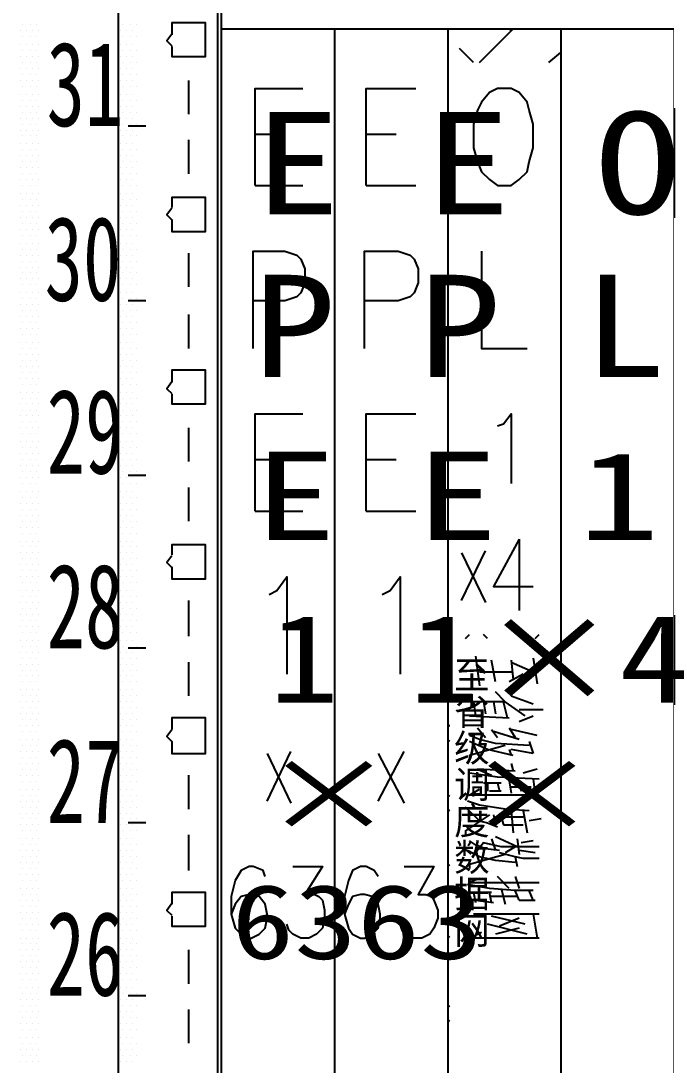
# Model space of a CAD drawing. Header units: metres. Extents: x 17 to 1264, y 17 to 859.
# Drawn here: x 324.4 to 371.2, y 455.2 to 530.9 of the extents above; entities that cross this region are included whole.
import ezdxf

# ---------------------------------------------------------------- set-up
doc = ezdxf.new("R2010")
doc.units = ezdxf.units.M
for name, color, linetype in [('LINES', 7, 'Continuous'), ('POLYLINES', 4, 'Continuous'), ('RECTS', 7, 'Continuous'), ('TEXTS', 3, 'Continuous')]:
    doc.layers.add(name, color=color, linetype=linetype)

msp = doc.modelspace()

# ---------------------------------------------------------------- linework, layer by layer
at = {"layer": 'LINES'}
for p, q in [((338.97, 144.86), (338.97, 740.16)), ((324.43, 530.21), (324.43, 530.21)), ((324.57, 530.64), (324.57, 530.64)), ((324.86, 530.21), (324.86, 530.21)), ((325.15, 530.64), (325.15, 530.64)), ((325.29, 530.21), (325.29, 530.21)), ((325.58, 530.64), (325.58, 530.64)), ((325.72, 530.21), (325.72, 530.21)), ((331.63, 530.21), (331.63, 530.21)), ((331.77, 530.64), (331.77, 530.64)), ((332.06, 530.21), (332.06, 530.21)), ((332.35, 530.64), (332.35, 530.64)), ((332.49, 530.21), (332.49, 530.21)), ((332.78, 530.64), (332.78, 530.64)), ((357.69, 527.9), (360.14, 530.35)), ((359.99, 530.21), (359.85, 530.35)), ((324.57, 529.78), (324.57, 529.78)), ((325.15, 529.78), (325.15, 529.78)), ((325.58, 529.78), (325.58, 529.78)), ((331.77, 529.78), (331.77, 529.78)), ((332.35, 529.78), (332.35, 529.78)), ((332.78, 529.78), (332.78, 529.78)), ((324.43, 529.2), (324.43, 529.2)), ((324.57, 528.77), (324.57, 528.77)), ((324.86, 529.2), (324.86, 529.2)), ((325.15, 528.77), (325.15, 528.77)), ((325.29, 529.2), (325.29, 529.2)), ((325.58, 528.77), (325.58, 528.77)), ((325.72, 529.2), (325.72, 529.2)), ((331.63, 529.2), (331.63, 529.2)), ((331.77, 528.77), (331.77, 528.77)), ((332.06, 529.2), (332.06, 529.2)), ((332.35, 528.77), (332.35, 528.77)), ((332.49, 529.2), (332.49, 529.2)), ((332.78, 528.77), (332.78, 528.77)), ((357.26, 527.9), (356.25, 528.91)), ((324.43, 528.34), (324.43, 528.34)), ((324.86, 528.34), (324.86, 528.34)), ((325.29, 528.34), (325.29, 528.34)), ((325.72, 528.34), (325.72, 528.34)), ((331.63, 528.34), (331.63, 528.34)), ((332.06, 528.34), (332.06, 528.34)), ((332.49, 528.34), (332.49, 528.34)), ((362.73, 527.9), (363.59, 528.62)), ((324.43, 527.47), (324.43, 527.47)), ((324.57, 527.9), (324.57, 527.9)), ((324.86, 527.47), (324.86, 527.47)), ((325.15, 527.9), (325.15, 527.9)), ((325.29, 527.47), (325.29, 527.47)), ((325.58, 527.9), (325.58, 527.9)), ((325.72, 527.47), (325.72, 527.47)), ((331.63, 527.47), (331.63, 527.47)), ((331.77, 527.9), (331.77, 527.9)), ((332.06, 527.47), (332.06, 527.47)), ((332.35, 527.9), (332.35, 527.9)), ((332.49, 527.47), (332.49, 527.47)), ((332.78, 527.9), (332.78, 527.9)), ((324.43, 526.61), (324.43, 526.61)), ((324.57, 527.04), (324.57, 527.04)), ((324.86, 526.61), (324.86, 526.61)), ((325.15, 527.04), (325.15, 527.04)), ((325.29, 526.61), (325.29, 526.61)), ((325.58, 527.04), (325.58, 527.04)), ((325.72, 526.61), (325.72, 526.61)), ((331.63, 526.61), (331.63, 526.61)), ((331.77, 527.04), (331.77, 527.04)), ((332.06, 526.61), (332.06, 526.61)), ((332.35, 527.04), (332.35, 527.04)), ((332.49, 526.61), (332.49, 526.61)), ((332.78, 527.04), (332.78, 527.04)), ((336.59, 526.61), (336.59, 524.16)), ((324.57, 526.18), (324.57, 526.18)), ((325.15, 526.18), (325.15, 526.18)), ((325.58, 526.18), (325.58, 526.18)), ((331.77, 526.18), (331.77, 526.18)), ((332.35, 526.18), (332.35, 526.18)), ((332.78, 526.18), (332.78, 526.18)), ((324.43, 525.6), (324.43, 525.6)), ((324.57, 525.17), (324.57, 525.17)), ((324.86, 525.6), (324.86, 525.6)), ((325.15, 525.17), (325.15, 525.17)), ((325.29, 525.6), (325.29, 525.6)), ((325.58, 525.17), (325.58, 525.17)), ((325.72, 525.6), (325.72, 525.6)), ((331.63, 525.6), (331.63, 525.6)), ((331.77, 525.17), (331.77, 525.17)), ((332.06, 525.6), (332.06, 525.6)), ((332.35, 525.17), (332.35, 525.17)), ((332.49, 525.6), (332.49, 525.6)), ((332.78, 525.17), (332.78, 525.17)), ((324.43, 524.74), (324.43, 524.74)), ((324.57, 524.3), (324.57, 524.3)), ((324.86, 524.74), (324.86, 524.74)), ((325.15, 524.3), (325.15, 524.3)), ((325.29, 524.74), (325.29, 524.74)), ((325.58, 524.3), (325.58, 524.3)), ((325.72, 524.74), (325.72, 524.74)), ((331.63, 524.74), (331.63, 524.74)), ((331.77, 524.3), (331.77, 524.3)), ((332.06, 524.74), (332.06, 524.74)), ((332.35, 524.3), (332.35, 524.3)), ((332.49, 524.74), (332.49, 524.74)), ((332.78, 524.3), (332.78, 524.3)), ((324.43, 523.87), (324.43, 523.87)), ((324.57, 523.44), (324.57, 523.44)), ((324.86, 523.87), (324.86, 523.87)), ((325.15, 523.44), (325.15, 523.44)), ((325.29, 523.87), (325.29, 523.87)), ((325.58, 523.44), (325.58, 523.44)), ((325.72, 523.87), (325.72, 523.87)), ((331.63, 523.87), (331.63, 523.87)), ((331.77, 523.44), (331.77, 523.44)), ((332.06, 523.87), (332.06, 523.87)), ((332.35, 523.44), (332.35, 523.44)), ((332.49, 523.87), (332.49, 523.87)), ((332.78, 523.44), (332.78, 523.44)), ((324.43, 523.01), (324.43, 523.01)), ((324.86, 523.01), (324.86, 523.01)), ((325.29, 523.01), (325.29, 523.01)), ((325.72, 523.01), (325.72, 523.01)), ((331.63, 523.01), (331.63, 523.01)), ((332.06, 523.01), (332.06, 523.01)), ((333.5, 523.3), (332.2, 523.3)), ((332.49, 523.01), (332.49, 523.01)), ((341.42, 522.72), (343.58, 522.72)), ((349.48, 522.72), (351.64, 522.72)), ((324.43, 522), (324.43, 522)), ((324.57, 522.58), (324.57, 522.58)), ((324.86, 522), (324.86, 522)), ((325.15, 522.58), (325.15, 522.58)), ((325.29, 522), (325.29, 522)), ((325.58, 522.58), (325.58, 522.58)), ((325.72, 522), (325.72, 522)), ((331.63, 522), (331.63, 522)), ((331.77, 522.58), (331.77, 522.58)), ((332.06, 522), (332.06, 522)), ((332.35, 522.58), (332.35, 522.58)), ((332.49, 522), (332.49, 522)), ((332.78, 522.58), (332.78, 522.58)), ((336.59, 522.29), (336.59, 519.84)), ((324.43, 521.14), (324.43, 521.14)), ((324.57, 521.57), (324.57, 521.57)), ((324.86, 521.14), (324.86, 521.14)), ((325.15, 521.57), (325.15, 521.57)), ((325.29, 521.14), (325.29, 521.14)), ((325.58, 521.57), (325.58, 521.57)), ((325.72, 521.14), (325.72, 521.14)), ((331.63, 521.14), (331.63, 521.14)), ((331.77, 521.57), (331.77, 521.57)), ((332.06, 521.14), (332.06, 521.14)), ((332.35, 521.57), (332.35, 521.57)), ((332.49, 521.14), (332.49, 521.14)), ((332.78, 521.57), (332.78, 521.57)), ((324.57, 520.7), (324.57, 520.7)), ((325.15, 520.7), (325.15, 520.7)), ((325.58, 520.7), (325.58, 520.7)), ((331.77, 520.7), (331.77, 520.7)), ((332.35, 520.7), (332.35, 520.7)), ((332.78, 520.7), (332.78, 520.7)), ((324.43, 520.27), (324.43, 520.27)), ((324.57, 519.84), (324.57, 519.84)), ((324.86, 520.27), (324.86, 520.27)), ((325.15, 519.84), (325.15, 519.84)), ((325.29, 520.27), (325.29, 520.27)), ((325.58, 519.84), (325.58, 519.84)), ((325.72, 520.27), (325.72, 520.27)), ((331.63, 520.27), (331.63, 520.27)), ((331.77, 519.84), (331.77, 519.84)), ((332.06, 520.27), (332.06, 520.27)), ((332.35, 519.84), (332.35, 519.84)), ((332.49, 520.27), (332.49, 520.27)), ((332.78, 519.84), (332.78, 519.84)), ((324.43, 519.41), (324.43, 519.41)), ((324.57, 518.98), (324.57, 518.98)), ((324.86, 519.41), (324.86, 519.41)), ((325.15, 518.98), (325.15, 518.98)), ((325.29, 519.41), (325.29, 519.41)), ((325.58, 518.98), (325.58, 518.98)), ((325.72, 519.41), (325.72, 519.41)), ((331.63, 519.41), (331.63, 519.41)), ((331.77, 518.98), (331.77, 518.98)), ((332.06, 519.41), (332.06, 519.41)), ((332.35, 518.98), (332.35, 518.98)), ((332.49, 519.41), (332.49, 519.41)), ((332.78, 518.98), (332.78, 518.98)), ((341.42, 518.98), (344.87, 518.98)), ((349.48, 518.98), (353.08, 518.98)), ((324.43, 518.4), (324.43, 518.4)), ((324.86, 518.4), (324.86, 518.4)), ((325.29, 518.4), (325.29, 518.4)), ((325.72, 518.4), (325.72, 518.4)), ((331.63, 518.4), (331.63, 518.4)), ((332.06, 518.4), (332.06, 518.4)), ((332.49, 518.4), (332.49, 518.4)), ((324.43, 517.54), (324.43, 517.54)), ((324.57, 517.97), (324.57, 517.97)), ((324.86, 517.54), (324.86, 517.54)), ((325.15, 517.97), (325.15, 517.97)), ((325.29, 517.54), (325.29, 517.54)), ((325.58, 517.97), (325.58, 517.97)), ((325.72, 517.54), (325.72, 517.54)), ((331.63, 517.54), (331.63, 517.54)), ((331.77, 517.97), (331.77, 517.97)), ((332.06, 517.54), (332.06, 517.54)), ((332.35, 517.97), (332.35, 517.97)), ((332.49, 517.54), (332.49, 517.54)), ((332.78, 517.97), (332.78, 517.97)), ((324.43, 516.67), (324.43, 516.67)), ((324.57, 517.1), (324.57, 517.1)), ((324.86, 516.67), (324.86, 516.67)), ((325.15, 517.1), (325.15, 517.1)), ((325.29, 516.67), (325.29, 516.67)), ((325.58, 517.1), (325.58, 517.1)), ((325.72, 516.67), (325.72, 516.67)), ((331.63, 516.67), (331.63, 516.67)), ((331.77, 517.1), (331.77, 517.1)), ((332.06, 516.67), (332.06, 516.67)), ((332.35, 517.1), (332.35, 517.1)), ((332.49, 516.67), (332.49, 516.67)), ((332.78, 517.1), (332.78, 517.1)), ((324.43, 515.81), (324.43, 515.81)), ((324.57, 516.24), (324.57, 516.24)), ((324.86, 515.81), (324.86, 515.81)), ((325.15, 516.24), (325.15, 516.24)), ((325.29, 515.81), (325.29, 515.81)), ((325.58, 516.24), (325.58, 516.24)), ((325.72, 515.81), (325.72, 515.81)), ((331.63, 515.81), (331.63, 515.81)), ((331.77, 516.24), (331.77, 516.24)), ((332.06, 515.81), (332.06, 515.81)), ((332.35, 516.24), (332.35, 516.24)), ((332.49, 515.81), (332.49, 515.81)), ((332.78, 516.24), (332.78, 516.24)), ((324.57, 515.38), (324.57, 515.38)), ((325.15, 515.38), (325.15, 515.38)), ((325.58, 515.38), (325.58, 515.38)), ((331.77, 515.38), (331.77, 515.38)), ((332.35, 515.38), (332.35, 515.38)), ((332.78, 515.38), (332.78, 515.38)), ((324.43, 514.8), (324.43, 514.8)), ((324.57, 514.37), (324.57, 514.37)), ((324.86, 514.8), (324.86, 514.8)), ((325.15, 514.37), (325.15, 514.37)), ((325.29, 514.8), (325.29, 514.8)), ((325.58, 514.37), (325.58, 514.37)), ((325.72, 514.8), (325.72, 514.8)), ((331.63, 514.8), (331.63, 514.8)), ((331.77, 514.37), (331.77, 514.37)), ((332.06, 514.8), (332.06, 514.8)), ((332.35, 514.37), (332.35, 514.37)), ((332.49, 514.8), (332.49, 514.8)), ((332.78, 514.37), (332.78, 514.37)), ((324.43, 513.94), (324.43, 513.94)), ((324.86, 513.94), (324.86, 513.94)), ((325.29, 513.94), (325.29, 513.94)), ((325.72, 513.94), (325.72, 513.94)), ((331.63, 513.94), (331.63, 513.94)), ((332.06, 513.94), (332.06, 513.94)), ((332.49, 513.94), (332.49, 513.94)), ((336.59, 514.08), (336.59, 511.63)), ((324.43, 513.07), (324.43, 513.07)), ((324.57, 513.5), (324.57, 513.5)), ((324.86, 513.07), (324.86, 513.07)), ((325.15, 513.5), (325.15, 513.5)), ((325.29, 513.07), (325.29, 513.07)), ((325.58, 513.5), (325.58, 513.5)), ((325.72, 513.07), (325.72, 513.07)), ((331.63, 513.07), (331.63, 513.07)), ((331.77, 513.5), (331.77, 513.5)), ((332.06, 513.07), (332.06, 513.07)), ((332.35, 513.5), (332.35, 513.5)), ((332.49, 513.07), (332.49, 513.07)), ((332.78, 513.5), (332.78, 513.5)), ((324.43, 512.21), (324.43, 512.21)), ((324.57, 512.64), (324.57, 512.64)), ((324.86, 512.21), (324.86, 512.21)), ((325.15, 512.64), (325.15, 512.64)), ((325.29, 512.21), (325.29, 512.21)), ((325.58, 512.64), (325.58, 512.64)), ((325.72, 512.21), (325.72, 512.21)), ((331.63, 512.21), (331.63, 512.21)), ((331.77, 512.64), (331.77, 512.64)), ((332.06, 512.21), (332.06, 512.21)), ((332.35, 512.64), (332.35, 512.64)), ((332.49, 512.21), (332.49, 512.21)), ((332.78, 512.64), (332.78, 512.64)), ((324.57, 511.78), (324.57, 511.78)), ((325.15, 511.78), (325.15, 511.78)), ((325.58, 511.78), (325.58, 511.78)), ((331.77, 511.78), (331.77, 511.78)), ((332.35, 511.78), (332.35, 511.78)), ((332.78, 511.78), (332.78, 511.78)), ((324.43, 511.2), (324.43, 511.2)), ((324.57, 510.77), (324.57, 510.77)), ((324.86, 511.2), (324.86, 511.2)), ((325.15, 510.77), (325.15, 510.77)), ((325.29, 511.2), (325.29, 511.2)), ((325.58, 510.77), (325.58, 510.77)), ((325.72, 511.2), (325.72, 511.2)), ((331.63, 511.2), (331.63, 511.2)), ((331.77, 510.77), (331.77, 510.77)), ((332.06, 511.2), (332.06, 511.2)), ((333.5, 510.62), (332.2, 510.62)), ((332.35, 510.77), (332.35, 510.77)), ((332.49, 511.2), (332.49, 511.2)), ((332.78, 510.77), (332.78, 510.77)), ((324.43, 510.34), (324.43, 510.34)), ((324.57, 509.9), (324.57, 509.9)), ((324.86, 510.34), (324.86, 510.34)), ((325.15, 509.9), (325.15, 509.9)), ((325.29, 510.34), (325.29, 510.34)), ((325.58, 509.9), (325.58, 509.9)), ((325.72, 510.34), (325.72, 510.34)), ((331.63, 510.34), (331.63, 510.34)), ((331.77, 509.9), (331.77, 509.9)), ((332.06, 510.34), (332.06, 510.34)), ((332.35, 509.9), (332.35, 509.9)), ((332.49, 510.34), (332.49, 510.34)), ((332.78, 509.9), (332.78, 509.9)), ((324.43, 509.47), (324.43, 509.47)), ((324.57, 509.04), (324.57, 509.04)), ((324.86, 509.47), (324.86, 509.47)), ((325.15, 509.04), (325.15, 509.04)), ((325.29, 509.47), (325.29, 509.47)), ((325.58, 509.04), (325.58, 509.04)), ((325.72, 509.47), (325.72, 509.47)), ((331.63, 509.47), (331.63, 509.47)), ((331.77, 509.04), (331.77, 509.04)), ((332.06, 509.47), (332.06, 509.47)), ((332.35, 509.04), (332.35, 509.04)), ((332.49, 509.47), (332.49, 509.47)), ((332.78, 509.04), (332.78, 509.04)), ((336.59, 509.62), (336.59, 507.17)), ((324.43, 508.61), (324.43, 508.61)), ((324.86, 508.61), (324.86, 508.61)), ((325.29, 508.61), (325.29, 508.61)), ((325.72, 508.61), (325.72, 508.61)), ((331.63, 508.61), (331.63, 508.61)), ((332.06, 508.61), (332.06, 508.61)), ((332.49, 508.61), (332.49, 508.61)), ((324.43, 507.6), (324.43, 507.6)), ((324.57, 508.18), (324.57, 508.18)), ((324.86, 507.6), (324.86, 507.6)), ((325.15, 508.18), (325.15, 508.18)), ((325.29, 507.6), (325.29, 507.6)), ((325.58, 508.18), (325.58, 508.18)), ((325.72, 507.6), (325.72, 507.6)), ((331.63, 507.6), (331.63, 507.6)), ((331.77, 508.18), (331.77, 508.18)), ((332.06, 507.6), (332.06, 507.6)), ((332.35, 508.18), (332.35, 508.18)), ((332.49, 507.6), (332.49, 507.6)), ((332.78, 508.18), (332.78, 508.18)), ((324.43, 506.74), (324.43, 506.74)), ((324.57, 507.17), (324.57, 507.17)), ((324.86, 506.74), (324.86, 506.74)), ((325.15, 507.17), (325.15, 507.17)), ((325.29, 506.74), (325.29, 506.74)), ((325.58, 507.17), (325.58, 507.17)), ((325.72, 506.74), (325.72, 506.74)), ((331.63, 506.74), (331.63, 506.74)), ((331.77, 507.17), (331.77, 507.17)), ((332.06, 506.74), (332.06, 506.74)), ((332.35, 507.17), (332.35, 507.17)), ((332.49, 506.74), (332.49, 506.74)), ((332.78, 507.17), (332.78, 507.17)), ((324.57, 506.3), (324.57, 506.3)), ((325.15, 506.3), (325.15, 506.3)), ((325.58, 506.3), (325.58, 506.3)), ((331.77, 506.3), (331.77, 506.3)), ((332.35, 506.3), (332.35, 506.3)), ((332.78, 506.3), (332.78, 506.3)), ((324.43, 505.87), (324.43, 505.87)), ((324.57, 505.44), (324.57, 505.44)), ((324.86, 505.87), (324.86, 505.87)), ((325.15, 505.44), (325.15, 505.44)), ((325.29, 505.87), (325.29, 505.87)), ((325.58, 505.44), (325.58, 505.44)), ((325.72, 505.87), (325.72, 505.87)), ((331.63, 505.87), (331.63, 505.87)), ((331.77, 505.44), (331.77, 505.44)), ((332.06, 505.87), (332.06, 505.87)), ((332.35, 505.44), (332.35, 505.44)), ((332.49, 505.87), (332.49, 505.87)), ((332.78, 505.44), (332.78, 505.44)), ((324.43, 505.01), (324.43, 505.01)), ((324.57, 504.58), (324.57, 504.58)), ((324.86, 505.01), (324.86, 505.01)), ((325.15, 504.58), (325.15, 504.58)), ((325.29, 505.01), (325.29, 505.01)), ((325.58, 504.58), (325.58, 504.58)), ((325.72, 505.01), (325.72, 505.01)), ((331.63, 505.01), (331.63, 505.01)), ((331.77, 504.58), (331.77, 504.58)), ((332.06, 505.01), (332.06, 505.01)), ((332.35, 504.58), (332.35, 504.58)), ((332.49, 505.01), (332.49, 505.01)), ((332.78, 504.58), (332.78, 504.58)), ((324.43, 504), (324.43, 504)), ((324.86, 504), (324.86, 504)), ((325.29, 504), (325.29, 504)), ((325.72, 504), (325.72, 504)), ((331.63, 504), (331.63, 504)), ((332.06, 504), (332.06, 504)), ((332.49, 504), (332.49, 504)), ((324.43, 503.14), (324.43, 503.14)), ((324.57, 503.57), (324.57, 503.57)), ((324.86, 503.14), (324.86, 503.14)), ((325.15, 503.57), (325.15, 503.57)), ((325.29, 503.14), (325.29, 503.14)), ((325.58, 503.57), (325.58, 503.57)), ((325.72, 503.14), (325.72, 503.14)), ((331.63, 503.14), (331.63, 503.14)), ((331.77, 503.57), (331.77, 503.57)), ((332.06, 503.14), (332.06, 503.14)), ((332.35, 503.57), (332.35, 503.57)), ((332.49, 503.14), (332.49, 503.14)), ((332.78, 503.57), (332.78, 503.57)), ((324.43, 502.27), (324.43, 502.27)), ((324.57, 502.7), (324.57, 502.7)), ((324.86, 502.27), (324.86, 502.27)), ((325.15, 502.7), (325.15, 502.7)), ((325.29, 502.27), (325.29, 502.27)), ((325.58, 502.7), (325.58, 502.7)), ((325.72, 502.27), (325.72, 502.27)), ((331.63, 502.27), (331.63, 502.27)), ((331.77, 502.7), (331.77, 502.7)), ((332.06, 502.27), (332.06, 502.27)), ((332.35, 502.7), (332.35, 502.7)), ((332.49, 502.27), (332.49, 502.27)), ((332.78, 502.7), (332.78, 502.7)), ((324.43, 501.41), (324.43, 501.41)), ((324.57, 501.84), (324.57, 501.84)), ((324.86, 501.41), (324.86, 501.41)), ((325.15, 501.84), (325.15, 501.84)), ((325.29, 501.41), (325.29, 501.41)), ((325.58, 501.84), (325.58, 501.84)), ((325.72, 501.41), (325.72, 501.41)), ((331.63, 501.41), (331.63, 501.41)), ((331.77, 501.84), (331.77, 501.84)), ((332.06, 501.41), (332.06, 501.41)), ((332.35, 501.84), (332.35, 501.84)), ((332.49, 501.41), (332.49, 501.41)), ((332.78, 501.84), (332.78, 501.84)), ((336.59, 501.41), (336.59, 498.96)), ((324.57, 500.98), (324.57, 500.98)), ((325.15, 500.98), (325.15, 500.98)), ((325.58, 500.98), (325.58, 500.98)), ((331.77, 500.98), (331.77, 500.98)), ((332.35, 500.98), (332.35, 500.98)), ((332.78, 500.98), (332.78, 500.98)), ((324.43, 500.4), (324.43, 500.4)), ((324.57, 499.97), (324.57, 499.97)), ((324.86, 500.4), (324.86, 500.4)), ((325.15, 499.97), (325.15, 499.97)), ((325.29, 500.4), (325.29, 500.4)), ((325.58, 499.97), (325.58, 499.97)), ((325.72, 500.4), (325.72, 500.4)), ((331.63, 500.4), (331.63, 500.4)), ((331.77, 499.97), (331.77, 499.97)), ((332.06, 500.4), (332.06, 500.4)), ((332.35, 499.97), (332.35, 499.97)), ((332.49, 500.4), (332.49, 500.4)), ((332.78, 499.97), (332.78, 499.97)), ((324.43, 499.54), (324.43, 499.54)), ((324.86, 499.54), (324.86, 499.54)), ((325.29, 499.54), (325.29, 499.54)), ((325.72, 499.54), (325.72, 499.54)), ((331.63, 499.54), (331.63, 499.54)), ((332.06, 499.54), (332.06, 499.54)), ((332.49, 499.54), (332.49, 499.54)), ((324.43, 498.67), (324.43, 498.67)), ((324.57, 499.1), (324.57, 499.1)), ((324.86, 498.67), (324.86, 498.67)), ((325.15, 499.1), (325.15, 499.1)), ((325.29, 498.67), (325.29, 498.67)), ((325.58, 499.1), (325.58, 499.1)), ((325.72, 498.67), (325.72, 498.67)), ((331.63, 498.67), (331.63, 498.67)), ((331.77, 499.1), (331.77, 499.1)), ((332.06, 498.67), (332.06, 498.67)), ((332.35, 499.1), (332.35, 499.1)), ((332.49, 498.67), (332.49, 498.67)), ((332.78, 499.1), (332.78, 499.1)), ((341.42, 499.1), (343.58, 499.1)), ((349.48, 499.1), (351.64, 499.1)), ((324.43, 497.81), (324.43, 497.81)), ((324.57, 498.24), (324.57, 498.24)), ((324.86, 497.81), (324.86, 497.81)), ((325.15, 498.24), (325.15, 498.24)), ((325.29, 497.81), (325.29, 497.81)), ((325.58, 498.24), (325.58, 498.24)), ((325.72, 497.81), (325.72, 497.81)), ((331.63, 497.81), (331.63, 497.81)), ((331.77, 498.24), (331.77, 498.24)), ((332.06, 497.81), (332.06, 497.81)), ((333.5, 497.95), (332.2, 497.95)), ((332.35, 498.24), (332.35, 498.24)), ((332.49, 497.81), (332.49, 497.81)), ((332.78, 498.24), (332.78, 498.24)), ((324.57, 497.38), (324.57, 497.38)), ((325.15, 497.38), (325.15, 497.38)), ((325.58, 497.38), (325.58, 497.38)), ((331.77, 497.38), (331.77, 497.38)), ((332.35, 497.38), (332.35, 497.38)), ((332.78, 497.38), (332.78, 497.38)), ((336.59, 497.09), (336.59, 494.64)), ((324.43, 496.8), (324.43, 496.8)), ((324.57, 496.37), (324.57, 496.37)), ((324.86, 496.8), (324.86, 496.8)), ((325.15, 496.37), (325.15, 496.37)), ((325.29, 496.8), (325.29, 496.8)), ((325.58, 496.37), (325.58, 496.37)), ((325.72, 496.8), (325.72, 496.8)), ((331.63, 496.8), (331.63, 496.8)), ((331.77, 496.37), (331.77, 496.37)), ((332.06, 496.8), (332.06, 496.8)), ((332.35, 496.37), (332.35, 496.37)), ((332.49, 496.8), (332.49, 496.8)), ((332.78, 496.37), (332.78, 496.37)), ((324.43, 495.94), (324.43, 495.94)), ((324.57, 495.5), (324.57, 495.5)), ((324.86, 495.94), (324.86, 495.94)), ((325.15, 495.5), (325.15, 495.5)), ((325.29, 495.94), (325.29, 495.94)), ((325.58, 495.5), (325.58, 495.5)), ((325.72, 495.94), (325.72, 495.94)), ((331.63, 495.94), (331.63, 495.94)), ((331.77, 495.5), (331.77, 495.5)), ((332.06, 495.94), (332.06, 495.94)), ((332.35, 495.5), (332.35, 495.5)), ((332.49, 495.94), (332.49, 495.94)), ((332.78, 495.5), (332.78, 495.5)), ((341.42, 495.36), (344.87, 495.36)), ((349.48, 495.36), (353.08, 495.36)), ((324.43, 495.07), (324.43, 495.07)), ((324.57, 494.64), (324.57, 494.64)), ((324.86, 495.07), (324.86, 495.07)), ((325.15, 494.64), (325.15, 494.64)), ((325.29, 495.07), (325.29, 495.07)), ((325.58, 494.64), (325.58, 494.64)), ((325.72, 495.07), (325.72, 495.07)), ((331.63, 495.07), (331.63, 495.07)), ((331.77, 494.64), (331.77, 494.64)), ((332.06, 495.07), (332.06, 495.07)), ((332.35, 494.64), (332.35, 494.64)), ((332.49, 495.07), (332.49, 495.07)), ((332.78, 494.64), (332.78, 494.64)), ((324.43, 494.21), (324.43, 494.21)), ((324.86, 494.21), (324.86, 494.21)), ((325.29, 494.21), (325.29, 494.21)), ((325.72, 494.21), (325.72, 494.21)), ((331.63, 494.21), (331.63, 494.21)), ((332.06, 494.21), (332.06, 494.21)), ((332.49, 494.21), (332.49, 494.21)), ((324.43, 493.2), (324.43, 493.2)), ((324.57, 493.78), (324.57, 493.78)), ((324.86, 493.2), (324.86, 493.2)), ((325.15, 493.78), (325.15, 493.78)), ((325.29, 493.2), (325.29, 493.2)), ((325.58, 493.78), (325.58, 493.78)), ((325.72, 493.2), (325.72, 493.2)), ((331.63, 493.2), (331.63, 493.2)), ((331.77, 493.78), (331.77, 493.78)), ((332.06, 493.2), (332.06, 493.2)), ((332.35, 493.78), (332.35, 493.78)), ((332.49, 493.2), (332.49, 493.2)), ((332.78, 493.78), (332.78, 493.78)), ((360.57, 493.34), (360.57, 488.16)), ((324.43, 492.34), (324.43, 492.34)), ((324.57, 492.77), (324.57, 492.77)), ((324.86, 492.34), (324.86, 492.34)), ((325.15, 492.77), (325.15, 492.77)), ((325.29, 492.34), (325.29, 492.34)), ((325.58, 492.77), (325.58, 492.77)), ((325.72, 492.34), (325.72, 492.34)), ((331.63, 492.34), (331.63, 492.34)), ((331.77, 492.77), (331.77, 492.77)), ((332.06, 492.34), (332.06, 492.34)), ((332.35, 492.77), (332.35, 492.77)), ((332.49, 492.34), (332.49, 492.34)), ((332.78, 492.77), (332.78, 492.77)), ((356.39, 488.88), (358.12, 492.48)), ((356.39, 492.34), (358.12, 488.74)), ((324.57, 491.9), (324.57, 491.9)), ((325.15, 491.9), (325.15, 491.9)), ((325.58, 491.9), (325.58, 491.9)), ((331.77, 491.9), (331.77, 491.9)), ((332.35, 491.9), (332.35, 491.9)), ((332.78, 491.9), (332.78, 491.9)), ((324.43, 491.47), (324.43, 491.47)), ((324.57, 491.04), (324.57, 491.04)), ((324.86, 491.47), (324.86, 491.47)), ((325.15, 491.04), (325.15, 491.04)), ((325.29, 491.47), (325.29, 491.47)), ((325.58, 491.04), (325.58, 491.04)), ((325.72, 491.47), (325.72, 491.47)), ((331.63, 491.47), (331.63, 491.47)), ((331.77, 491.04), (331.77, 491.04)), ((332.06, 491.47), (332.06, 491.47)), ((332.35, 491.04), (332.35, 491.04)), ((332.49, 491.47), (332.49, 491.47)), ((332.78, 491.04), (332.78, 491.04)), ((324.43, 490.61), (324.43, 490.61)), ((324.57, 490.18), (324.57, 490.18)), ((324.86, 490.61), (324.86, 490.61)), ((325.15, 490.18), (325.15, 490.18)), ((325.29, 490.61), (325.29, 490.61)), ((325.58, 490.18), (325.58, 490.18)), ((325.72, 490.61), (325.72, 490.61)), ((331.63, 490.61), (331.63, 490.61)), ((331.77, 490.18), (331.77, 490.18)), ((332.06, 490.61), (332.06, 490.61)), ((332.35, 490.18), (332.35, 490.18)), ((332.49, 490.61), (332.49, 490.61)), ((332.78, 490.18), (332.78, 490.18)), ((324.43, 489.6), (324.43, 489.6)), ((324.86, 489.6), (324.86, 489.6)), ((325.29, 489.6), (325.29, 489.6)), ((325.72, 489.6), (325.72, 489.6)), ((331.63, 489.6), (331.63, 489.6)), ((332.06, 489.6), (332.06, 489.6)), ((332.49, 489.6), (332.49, 489.6)), ((324.43, 488.74), (324.43, 488.74)), ((324.57, 489.17), (324.57, 489.17)), ((324.86, 488.74), (324.86, 488.74)), ((325.15, 489.17), (325.15, 489.17)), ((325.29, 488.74), (325.29, 488.74)), ((325.58, 489.17), (325.58, 489.17)), ((325.72, 488.74), (325.72, 488.74)), ((331.63, 488.74), (331.63, 488.74)), ((331.77, 489.17), (331.77, 489.17)), ((332.06, 488.74), (332.06, 488.74)), ((332.35, 489.17), (332.35, 489.17)), ((332.49, 488.74), (332.49, 488.74)), ((332.78, 489.17), (332.78, 489.17)), ((336.59, 488.88), (336.59, 486.29)), ((324.43, 487.87), (324.43, 487.87)), ((324.57, 488.3), (324.57, 488.3)), ((324.86, 487.87), (324.86, 487.87)), ((325.15, 488.3), (325.15, 488.3)), ((325.29, 487.87), (325.29, 487.87)), ((325.58, 488.3), (325.58, 488.3)), ((325.72, 487.87), (325.72, 487.87)), ((331.63, 487.87), (331.63, 487.87)), ((331.77, 488.3), (331.77, 488.3)), ((332.06, 487.87), (332.06, 487.87)), ((332.35, 488.3), (332.35, 488.3)), ((332.49, 487.87), (332.49, 487.87)), ((332.78, 488.3), (332.78, 488.3)), ((324.43, 487.01), (324.43, 487.01)), ((324.57, 487.44), (324.57, 487.44)), ((324.86, 487.01), (324.86, 487.01)), ((325.15, 487.44), (325.15, 487.44)), ((325.29, 487.01), (325.29, 487.01)), ((325.58, 487.44), (325.58, 487.44)), ((325.72, 487.01), (325.72, 487.01)), ((331.63, 487.01), (331.63, 487.01)), ((331.77, 487.44), (331.77, 487.44)), ((332.06, 487.01), (332.06, 487.01)), ((332.35, 487.44), (332.35, 487.44)), ((332.49, 487.01), (332.49, 487.01)), ((332.78, 487.44), (332.78, 487.44)), ((324.57, 486.58), (324.57, 486.58)), ((325.15, 486.58), (325.15, 486.58)), ((325.58, 486.58), (325.58, 486.58)), ((331.77, 486.58), (331.77, 486.58)), ((332.35, 486.58), (332.35, 486.58)), ((332.78, 486.58), (332.78, 486.58)), ((356.68, 486.14), (356.97, 486.43)), ((358.27, 486.14), (357.98, 486.43)), ((361.72, 486.14), (362.01, 486.43)), ((324.43, 486), (324.43, 486)), ((324.57, 485.57), (324.57, 485.57)), ((324.86, 486), (324.86, 486)), ((325.15, 485.57), (325.15, 485.57)), ((325.29, 486), (325.29, 486)), ((325.58, 485.57), (325.58, 485.57)), ((325.72, 486), (325.72, 486)), ((331.63, 486), (331.63, 486)), ((331.77, 485.57), (331.77, 485.57)), ((332.06, 486), (332.06, 486)), ((332.35, 485.57), (332.35, 485.57)), ((332.49, 486), (332.49, 486)), ((332.78, 485.57), (332.78, 485.57)), ((324.43, 485.14), (324.43, 485.14)), ((324.86, 485.14), (324.86, 485.14)), ((325.29, 485.14), (325.29, 485.14)), ((325.72, 485.14), (325.72, 485.14)), ((331.63, 485.14), (331.63, 485.14)), ((332.06, 485.14), (332.06, 485.14)), ((333.5, 485.42), (332.2, 485.42)), ((332.49, 485.14), (332.49, 485.14)), ((355.39, 484.85), (355.53, 484.99)), ((357.4, 484.85), (357.69, 482.69)), ((324.43, 484.27), (324.43, 484.27)), ((324.57, 484.7), (324.57, 484.7)), ((324.86, 484.27), (324.86, 484.27)), ((325.15, 484.7), (325.15, 484.7)), ((325.29, 484.27), (325.29, 484.27)), ((325.58, 484.7), (325.58, 484.7)), ((325.72, 484.27), (325.72, 484.27)), ((331.63, 484.27), (331.63, 484.27)), ((331.77, 484.7), (331.77, 484.7)), ((332.06, 484.27), (332.06, 484.27)), ((332.35, 484.7), (332.35, 484.7)), ((332.49, 484.27), (332.49, 484.27)), ((332.78, 484.7), (332.78, 484.7)), ((336.59, 484.42), (336.59, 481.97)), ((358.84, 482.98), (358.55, 484.56)), ((359.99, 484.56), (360.14, 483.12)), ((359.99, 484.42), (361.58, 483.7)), ((361.58, 484.7), (361.87, 482.83)), ((324.43, 483.41), (324.43, 483.41)), ((324.57, 483.84), (324.57, 483.84)), ((324.86, 483.41), (324.86, 483.41)), ((325.15, 483.84), (325.15, 483.84)), ((325.29, 483.41), (325.29, 483.41)), ((325.58, 483.84), (325.58, 483.84)), ((325.72, 483.41), (325.72, 483.41)), ((331.63, 483.41), (331.63, 483.41)), ((331.77, 483.84), (331.77, 483.84)), ((332.06, 483.41), (332.06, 483.41)), ((332.35, 483.84), (332.35, 483.84)), ((332.49, 483.41), (332.49, 483.41)), ((332.78, 483.84), (332.78, 483.84)), ((357.69, 483.7), (360.14, 483.7)), ((360.86, 483.55), (359.85, 482.98)), ((324.57, 482.98), (324.57, 482.98)), ((325.15, 482.98), (325.15, 482.98)), ((325.58, 482.98), (325.58, 482.98)), ((331.77, 482.98), (331.77, 482.98)), ((332.35, 482.98), (332.35, 482.98)), ((332.78, 482.98), (332.78, 482.98)), ((324.43, 482.4), (324.43, 482.4)), ((324.57, 481.97), (324.57, 481.97)), ((324.86, 482.4), (324.86, 482.4)), ((325.15, 481.97), (325.15, 481.97)), ((325.29, 482.4), (325.29, 482.4)), ((325.58, 481.97), (325.58, 481.97)), ((325.72, 482.4), (325.72, 482.4)), ((331.63, 482.4), (331.63, 482.4)), ((331.77, 481.97), (331.77, 481.97)), ((332.06, 482.4), (332.06, 482.4)), ((332.35, 481.97), (332.35, 481.97)), ((332.49, 482.4), (332.49, 482.4)), ((332.78, 481.97), (332.78, 481.97)), ((359.99, 481.97), (361.58, 481.39)), ((324.43, 481.54), (324.43, 481.54)), ((324.57, 481.1), (324.57, 481.1)), ((324.86, 481.54), (324.86, 481.54)), ((325.15, 481.1), (325.15, 481.1)), ((325.29, 481.54), (325.29, 481.54)), ((325.58, 481.1), (325.58, 481.1)), ((325.72, 481.54), (325.72, 481.54)), ((331.63, 481.54), (331.63, 481.54)), ((331.77, 481.1), (331.77, 481.1)), ((332.06, 481.54), (332.06, 481.54)), ((332.35, 481.1), (332.35, 481.1)), ((332.49, 481.54), (332.49, 481.54)), ((332.78, 481.1), (332.78, 481.1)), ((359.56, 481.54), (356.97, 481.54)), ((357.26, 481.54), (357.4, 480.53)), ((357.98, 481.54), (358.12, 480.67)), ((358.7, 481.54), (358.84, 480.67)), ((359.71, 480.38), (359.42, 481.54)), ((362.3, 480.96), (360.57, 480.96)), ((324.43, 480.67), (324.43, 480.67)), ((324.57, 480.24), (324.57, 480.24)), ((324.86, 480.67), (324.86, 480.67)), ((325.15, 480.24), (325.15, 480.24)), ((325.29, 480.67), (325.29, 480.67)), ((325.58, 480.24), (325.58, 480.24)), ((325.72, 480.67), (325.72, 480.67)), ((331.63, 480.67), (331.63, 480.67)), ((331.77, 480.24), (331.77, 480.24)), ((332.06, 480.67), (332.06, 480.67)), ((332.35, 480.24), (332.35, 480.24)), ((332.49, 480.67), (332.49, 480.67)), ((332.78, 480.24), (332.78, 480.24)), ((356.97, 480.53), (359.85, 480.38)), ((360.57, 480.1), (361.58, 480.53)), ((324.43, 479.81), (324.43, 479.81)), ((324.86, 479.81), (324.86, 479.81)), ((325.29, 479.81), (325.29, 479.81)), ((325.72, 479.81), (325.72, 479.81)), ((331.63, 479.81), (331.63, 479.81)), ((332.06, 479.81), (332.06, 479.81)), ((332.49, 479.81), (332.49, 479.81)), ((355.39, 479.81), (355.53, 479.81)), ((357.55, 479.66), (358.12, 478.94)), ((358.55, 479.52), (358.99, 478.94)), ((359.85, 479.66), (360.28, 478.94)), ((361.87, 479.09), (359.99, 479.52)), ((324.43, 478.8), (324.43, 478.8)), ((324.57, 479.38), (324.57, 479.38)), ((324.86, 478.8), (324.86, 478.8)), ((325.15, 479.38), (325.15, 479.38)), ((325.29, 478.8), (325.29, 478.8)), ((325.58, 479.38), (325.58, 479.38)), ((325.72, 478.8), (325.72, 478.8)), ((331.63, 478.8), (331.63, 478.8)), ((331.77, 479.38), (331.77, 479.38)), ((332.06, 478.8), (332.06, 478.8)), ((332.35, 479.38), (332.35, 479.38)), ((332.49, 478.8), (332.49, 478.8)), ((332.78, 479.38), (332.78, 479.38)), ((355.53, 478.66), (355.39, 478.8)), ((360.57, 478.8), (358.7, 479.38)), ((324.43, 477.94), (324.43, 477.94)), ((324.57, 478.37), (324.57, 478.37)), ((324.86, 477.94), (324.86, 477.94)), ((325.15, 478.37), (325.15, 478.37)), ((325.29, 477.94), (325.29, 477.94)), ((325.58, 478.37), (325.58, 478.37)), ((325.72, 477.94), (325.72, 477.94)), ((331.63, 477.94), (331.63, 477.94)), ((331.77, 478.37), (331.77, 478.37)), ((332.06, 477.94), (332.06, 477.94)), ((332.35, 478.37), (332.35, 478.37)), ((332.49, 477.94), (332.49, 477.94)), ((332.78, 478.37), (332.78, 478.37)), ((342.28, 474.34), (344.01, 477.94)), ((350.35, 474.34), (352.22, 477.94)), ((359.85, 478.08), (359.99, 477.65)), ((361.58, 477.79), (359.99, 478.08)), ((361.29, 478.66), (361.58, 477.79)), ((324.57, 477.5), (324.57, 477.5)), ((325.15, 477.5), (325.15, 477.5)), ((325.58, 477.5), (325.58, 477.5)), ((331.77, 477.5), (331.77, 477.5)), ((332.35, 477.5), (332.35, 477.5)), ((332.78, 477.5), (332.78, 477.5)), ((342.28, 477.79), (344.01, 474.19)), ((350.35, 477.79), (352.22, 474.19)), ((324.43, 477.07), (324.43, 477.07)), ((324.57, 476.64), (324.57, 476.64)), ((324.86, 477.07), (324.86, 477.07)), ((325.15, 476.64), (325.15, 476.64)), ((325.29, 477.07), (325.29, 477.07)), ((325.58, 476.64), (325.58, 476.64)), ((325.72, 477.07), (325.72, 477.07)), ((331.63, 477.07), (331.63, 477.07)), ((331.77, 476.64), (331.77, 476.64)), ((332.06, 477.07), (332.06, 477.07)), ((332.35, 476.64), (332.35, 476.64)), ((332.49, 477.07), (332.49, 477.07)), ((332.78, 476.64), (332.78, 476.64)), ((357.55, 476.64), (358.55, 476.21)), ((360.28, 476.5), (357.55, 476.64)), ((359.99, 477.07), (360.14, 476.5)), ((361.87, 476.64), (360.86, 476.35)), ((324.43, 476.21), (324.43, 476.21)), ((324.57, 475.78), (324.57, 475.78)), ((324.86, 476.21), (324.86, 476.21)), ((325.15, 475.78), (325.15, 475.78)), ((325.29, 476.21), (325.29, 476.21)), ((325.58, 475.78), (325.58, 475.78)), ((325.72, 476.21), (325.72, 476.21)), ((331.63, 476.21), (331.63, 476.21)), ((331.77, 475.78), (331.77, 475.78)), ((332.06, 476.21), (332.06, 476.21)), ((332.35, 475.78), (332.35, 475.78)), ((332.49, 476.21), (332.49, 476.21)), ((332.78, 475.78), (332.78, 475.78)), ((336.59, 476.21), (336.59, 473.76)), ((359.85, 475.78), (359.99, 474.91)), ((360.57, 475.78), (360.71, 475.06)), ((361.58, 475.92), (361.72, 474.77)), ((324.43, 475.2), (324.43, 475.2)), ((324.86, 475.2), (324.86, 475.2)), ((325.29, 475.2), (325.29, 475.2)), ((325.72, 475.2), (325.72, 475.2)), ((331.63, 475.2), (331.63, 475.2)), ((332.06, 475.2), (332.06, 475.2)), ((332.49, 475.2), (332.49, 475.2)), ((359.27, 475.63), (357.98, 475.63)), ((358.27, 475.63), (358.27, 475.06)), ((359.27, 475.06), (358.41, 475.06)), ((358.99, 475.63), (359.13, 475.06)), ((361.43, 475.34), (359.99, 475.34)), ((324.43, 474.34), (324.43, 474.34)), ((324.57, 474.77), (324.57, 474.77)), ((324.86, 474.34), (324.86, 474.34)), ((325.15, 474.77), (325.15, 474.77)), ((325.29, 474.34), (325.29, 474.34)), ((325.58, 474.77), (325.58, 474.77)), ((325.72, 474.34), (325.72, 474.34)), ((331.63, 474.34), (331.63, 474.34)), ((331.77, 474.77), (331.77, 474.77)), ((332.06, 474.34), (332.06, 474.34)), ((332.35, 474.77), (332.35, 474.77)), ((332.49, 474.34), (332.49, 474.34)), ((332.78, 474.77), (332.78, 474.77)), ((355.39, 474.62), (355.53, 474.77)), ((324.43, 473.47), (324.43, 473.47)), ((324.57, 473.9), (324.57, 473.9)), ((324.86, 473.47), (324.86, 473.47)), ((325.15, 473.9), (325.15, 473.9)), ((325.29, 473.47), (325.29, 473.47)), ((325.58, 473.9), (325.58, 473.9)), ((325.72, 473.47), (325.72, 473.47)), ((331.63, 473.47), (331.63, 473.47)), ((331.77, 473.9), (331.77, 473.9)), ((332.06, 473.47), (332.06, 473.47)), ((332.35, 473.9), (332.35, 473.9)), ((332.49, 473.47), (332.49, 473.47)), ((332.78, 473.9), (332.78, 473.9)), ((355.53, 473.62), (355.39, 473.76)), ((357.69, 472.9), (356.68, 473.9)), ((359.99, 473.62), (360.14, 472.03)), ((360.86, 473.62), (361.15, 472.03)), ((324.57, 473.04), (324.57, 473.04)), ((325.15, 473.04), (325.15, 473.04)), ((325.58, 473.04), (325.58, 473.04)), ((331.77, 473.04), (331.77, 473.04)), ((333.5, 472.75), (332.2, 472.75)), ((332.35, 473.04), (332.35, 473.04)), ((332.78, 473.04), (332.78, 473.04)), ((358.7, 473.33), (358.84, 472.46)), ((360.86, 473.18), (359.13, 473.18)), ((359.27, 473.18), (359.42, 472.61)), ((362.15, 473.04), (361.29, 472.9)), ((324.43, 472.61), (324.43, 472.61)), ((324.57, 472.18), (324.57, 472.18)), ((324.86, 472.61), (324.86, 472.61)), ((325.15, 472.18), (325.15, 472.18)), ((325.29, 472.61), (325.29, 472.61)), ((325.58, 472.18), (325.58, 472.18)), ((325.72, 472.61), (325.72, 472.61)), ((331.63, 472.61), (331.63, 472.61)), ((331.77, 472.18), (331.77, 472.18)), ((332.06, 472.61), (332.06, 472.61)), ((332.35, 472.18), (332.35, 472.18)), ((332.49, 472.61), (332.49, 472.61)), ((332.78, 472.18), (332.78, 472.18)), ((336.59, 471.89), (336.59, 469.3)), ((359.42, 472.61), (360.86, 472.61)), ((324.43, 471.6), (324.43, 471.6)), ((324.57, 471.17), (324.57, 471.17)), ((324.86, 471.6), (324.86, 471.6)), ((325.15, 471.17), (325.15, 471.17)), ((325.29, 471.6), (325.29, 471.6)), ((325.58, 471.17), (325.58, 471.17)), ((325.72, 471.6), (325.72, 471.6)), ((331.63, 471.6), (331.63, 471.6)), ((331.77, 471.17), (331.77, 471.17)), ((332.06, 471.6), (332.06, 471.6)), ((332.35, 471.17), (332.35, 471.17)), ((332.49, 471.6), (332.49, 471.6)), ((332.78, 471.17), (332.78, 471.17)), ((358.55, 471.6), (358.84, 470.74)), ((360.43, 471.02), (358.84, 471.74)), ((360.43, 471.6), (360.57, 470.45)), ((361.58, 471.46), (360.71, 471.31)), ((324.43, 470.74), (324.43, 470.74)), ((324.86, 470.74), (324.86, 470.74)), ((325.29, 470.74), (325.29, 470.74)), ((325.72, 470.74), (325.72, 470.74)), ((331.63, 470.74), (331.63, 470.74)), ((332.06, 470.74), (332.06, 470.74)), ((332.49, 470.74), (332.49, 470.74)), ((362.01, 471.02), (359.27, 471.02)), ((360.28, 471.02), (359.56, 470.59)), ((361.72, 470.59), (360.57, 470.74)), ((324.43, 469.87), (324.43, 469.87)), ((324.57, 470.3), (324.57, 470.3)), ((324.86, 469.87), (324.86, 469.87)), ((325.15, 470.3), (325.15, 470.3)), ((325.29, 469.87), (325.29, 469.87)), ((325.58, 470.3), (325.58, 470.3)), ((325.72, 469.87), (325.72, 469.87)), ((331.63, 469.87), (331.63, 469.87)), ((331.77, 470.3), (331.77, 470.3)), ((332.06, 469.87), (332.06, 469.87)), ((332.35, 470.3), (332.35, 470.3)), ((332.49, 469.87), (332.49, 469.87)), ((332.78, 470.3), (332.78, 470.3)), ((355.39, 469.58), (355.53, 469.73)), ((360.28, 470.3), (360.43, 469.58)), ((324.43, 469.01), (324.43, 469.01)), ((324.57, 469.44), (324.57, 469.44)), ((324.86, 469.01), (324.86, 469.01)), ((325.15, 469.44), (325.15, 469.44)), ((325.29, 469.01), (325.29, 469.01)), ((325.58, 469.44), (325.58, 469.44)), ((325.72, 469.01), (325.72, 469.01)), ((331.63, 469.01), (331.63, 469.01)), ((331.77, 469.44), (331.77, 469.44)), ((332.06, 469.01), (332.06, 469.01)), ((332.35, 469.44), (332.35, 469.44)), ((332.49, 469.01), (332.49, 469.01)), ((332.78, 469.44), (332.78, 469.44)), ((359.85, 468), (358.99, 468.86)), ((360.28, 468.86), (360.57, 468)), ((324.57, 468.58), (324.57, 468.58)), ((325.15, 468.58), (325.15, 468.58)), ((325.58, 468.58), (325.58, 468.58)), ((331.77, 468.58), (331.77, 468.58)), ((332.35, 468.58), (332.35, 468.58)), ((332.78, 468.58), (332.78, 468.58)), ((324.43, 468), (324.43, 468)), ((324.57, 467.57), (324.57, 467.57)), ((324.86, 468), (324.86, 468)), ((325.15, 467.57), (325.15, 467.57)), ((325.29, 468), (325.29, 468)), ((325.58, 467.57), (325.58, 467.57)), ((325.72, 468), (325.72, 468)), ((331.63, 468), (331.63, 468)), ((331.77, 467.57), (331.77, 467.57)), ((332.06, 468), (332.06, 468)), ((332.35, 467.57), (332.35, 467.57)), ((332.49, 468), (332.49, 468)), ((332.78, 467.57), (332.78, 467.57)), ((358.55, 467.71), (356.97, 467.71)), ((357.26, 467.71), (357.4, 466.99)), ((358.55, 466.99), (358.41, 467.71)), ((360.43, 467.42), (358.41, 467.42)), ((359.27, 468), (359.56, 466.85)), ((360.57, 467.14), (360.28, 467.86)), ((361.58, 467.14), (361.29, 467.86)), ((324.43, 467.14), (324.43, 467.14)), ((324.57, 466.7), (324.57, 466.7)), ((324.86, 467.14), (324.86, 467.14)), ((325.15, 466.7), (325.15, 466.7)), ((325.29, 467.14), (325.29, 467.14)), ((325.58, 466.7), (325.58, 466.7)), ((325.72, 467.14), (325.72, 467.14)), ((331.63, 467.14), (331.63, 467.14)), ((331.77, 466.7), (331.77, 466.7)), ((332.06, 467.14), (332.06, 467.14)), ((332.35, 466.7), (332.35, 466.7)), ((332.49, 467.14), (332.49, 467.14)), ((332.78, 466.7), (332.78, 466.7)), ((357.4, 467.14), (358.7, 466.99)), ((360.57, 467.14), (361.72, 467.14)), ((324.43, 466.27), (324.43, 466.27)), ((324.57, 465.84), (324.57, 465.84)), ((324.86, 466.27), (324.86, 466.27)), ((325.15, 465.84), (325.15, 465.84)), ((325.29, 466.27), (325.29, 466.27)), ((325.58, 465.84), (325.58, 465.84)), ((325.72, 466.27), (325.72, 466.27)), ((331.63, 466.27), (331.63, 466.27)), ((331.77, 465.84), (331.77, 465.84)), ((332.06, 466.27), (332.06, 466.27)), ((332.35, 465.84), (332.35, 465.84)), ((332.49, 466.27), (332.49, 466.27)), ((332.78, 465.84), (332.78, 465.84)), ((362.01, 466.13), (357.26, 466.13)), ((361, 465.41), (358.55, 465.98)), ((360.57, 465.84), (359.13, 465.26)), ((361.58, 466.13), (361.87, 464.4)), ((324.43, 465.41), (324.43, 465.41)), ((324.86, 465.41), (324.86, 465.41)), ((325.29, 465.41), (325.29, 465.41)), ((325.72, 465.41), (325.72, 465.41)), ((331.63, 465.41), (331.63, 465.41)), ((332.06, 465.41), (332.06, 465.41)), ((332.49, 465.41), (332.49, 465.41)), ((361.15, 464.69), (358.27, 465.41)), ((360.57, 465.12), (358.84, 464.69)), ((324.43, 464.4), (324.43, 464.4)), ((324.57, 464.98), (324.57, 464.98)), ((324.86, 464.4), (324.86, 464.4)), ((325.15, 464.98), (325.15, 464.98)), ((325.29, 464.4), (325.29, 464.4)), ((325.58, 464.98), (325.58, 464.98)), ((325.72, 464.4), (325.72, 464.4)), ((331.63, 464.4), (331.63, 464.4)), ((331.77, 464.98), (331.77, 464.98)), ((332.06, 464.4), (332.06, 464.4)), ((332.35, 464.98), (332.35, 464.98)), ((332.49, 464.4), (332.49, 464.4)), ((332.78, 464.98), (332.78, 464.98)), ((355.39, 464.4), (355.53, 464.54)), ((324.43, 463.54), (324.43, 463.54)), ((324.57, 463.97), (324.57, 463.97)), ((324.86, 463.54), (324.86, 463.54)), ((325.15, 463.97), (325.15, 463.97)), ((325.29, 463.54), (325.29, 463.54)), ((325.58, 463.97), (325.58, 463.97)), ((325.72, 463.54), (325.72, 463.54)), ((331.63, 463.54), (331.63, 463.54)), ((331.77, 463.97), (331.77, 463.97)), ((332.06, 463.54), (332.06, 463.54)), ((332.35, 463.97), (332.35, 463.97)), ((332.49, 463.54), (332.49, 463.54)), ((332.78, 463.97), (332.78, 463.97)), ((336.59, 463.54), (336.59, 461.09)), ((324.57, 463.1), (324.57, 463.1)), ((325.15, 463.1), (325.15, 463.1)), ((325.58, 463.1), (325.58, 463.1)), ((331.77, 463.1), (331.77, 463.1)), ((332.35, 463.1), (332.35, 463.1)), ((332.78, 463.1), (332.78, 463.1)), ((324.43, 462.67), (324.43, 462.67)), ((324.57, 462.24), (324.57, 462.24)), ((324.86, 462.67), (324.86, 462.67)), ((325.15, 462.24), (325.15, 462.24)), ((325.29, 462.67), (325.29, 462.67)), ((325.58, 462.24), (325.58, 462.24)), ((325.72, 462.67), (325.72, 462.67)), ((331.63, 462.67), (331.63, 462.67)), ((331.77, 462.24), (331.77, 462.24)), ((332.06, 462.67), (332.06, 462.67)), ((332.35, 462.24), (332.35, 462.24)), ((332.49, 462.67), (332.49, 462.67)), ((332.78, 462.24), (332.78, 462.24)), ((324.43, 461.81), (324.43, 461.81)), ((324.57, 461.38), (324.57, 461.38)), ((324.86, 461.81), (324.86, 461.81)), ((325.15, 461.38), (325.15, 461.38)), ((325.29, 461.81), (325.29, 461.81)), ((325.58, 461.38), (325.58, 461.38)), ((325.72, 461.81), (325.72, 461.81)), ((331.63, 461.81), (331.63, 461.81)), ((331.77, 461.38), (331.77, 461.38)), ((332.06, 461.81), (332.06, 461.81)), ((332.35, 461.38), (332.35, 461.38)), ((332.49, 461.81), (332.49, 461.81)), ((332.78, 461.38), (332.78, 461.38)), ((324.43, 460.8), (324.43, 460.8)), ((324.86, 460.8), (324.86, 460.8)), ((325.29, 460.8), (325.29, 460.8)), ((325.72, 460.8), (325.72, 460.8)), ((331.63, 460.8), (331.63, 460.8)), ((332.06, 460.8), (332.06, 460.8)), ((332.49, 460.8), (332.49, 460.8)), ((324.43, 459.94), (324.43, 459.94)), ((324.57, 460.37), (324.57, 460.37)), ((324.86, 459.94), (324.86, 459.94)), ((325.15, 460.37), (325.15, 460.37)), ((325.29, 459.94), (325.29, 459.94)), ((325.58, 460.37), (325.58, 460.37)), ((325.72, 459.94), (325.72, 459.94)), ((331.63, 459.94), (331.63, 459.94)), ((331.77, 460.37), (331.77, 460.37)), ((332.06, 459.94), (332.06, 459.94)), ((333.5, 460.22), (332.2, 460.22)), ((332.35, 460.37), (332.35, 460.37)), ((332.49, 459.94), (332.49, 459.94)), ((332.78, 460.37), (332.78, 460.37)), ((324.43, 459.07), (324.43, 459.07)), ((324.57, 459.5), (324.57, 459.5)), ((324.86, 459.07), (324.86, 459.07)), ((325.15, 459.5), (325.15, 459.5)), ((325.29, 459.07), (325.29, 459.07)), ((325.58, 459.5), (325.58, 459.5)), ((325.72, 459.07), (325.72, 459.07)), ((331.63, 459.07), (331.63, 459.07)), ((331.77, 459.5), (331.77, 459.5)), ((332.06, 459.07), (332.06, 459.07)), ((332.35, 459.5), (332.35, 459.5)), ((332.49, 459.07), (332.49, 459.07)), ((332.78, 459.5), (332.78, 459.5)), ((336.59, 459.22), (336.59, 456.77)), ((355.39, 459.36), (355.53, 459.5)), ((324.57, 458.64), (324.57, 458.64)), ((325.15, 458.64), (325.15, 458.64)), ((325.58, 458.64), (325.58, 458.64)), ((331.77, 458.64), (331.77, 458.64)), ((332.35, 458.64), (332.35, 458.64)), ((332.78, 458.64), (332.78, 458.64)), ((355.53, 458.35), (355.39, 458.5)), ((324.43, 458.21), (324.43, 458.21)), ((324.57, 457.78), (324.57, 457.78)), ((324.86, 458.21), (324.86, 458.21)), ((325.15, 457.78), (325.15, 457.78)), ((325.29, 458.21), (325.29, 458.21)), ((325.58, 457.78), (325.58, 457.78)), ((325.72, 458.21), (325.72, 458.21)), ((331.63, 458.21), (331.63, 458.21)), ((331.77, 457.78), (331.77, 457.78)), ((332.06, 458.21), (332.06, 458.21)), ((332.35, 457.78), (332.35, 457.78)), ((332.49, 458.21), (332.49, 458.21)), ((332.78, 457.78), (332.78, 457.78)), ((324.43, 457.2), (324.43, 457.2)), ((324.57, 456.77), (324.57, 456.77)), ((324.86, 457.2), (324.86, 457.2)), ((325.15, 456.77), (325.15, 456.77)), ((325.29, 457.2), (325.29, 457.2)), ((325.58, 456.77), (325.58, 456.77)), ((325.72, 457.2), (325.72, 457.2)), ((331.63, 457.2), (331.63, 457.2)), ((331.77, 456.77), (331.77, 456.77)), ((332.06, 457.2), (332.06, 457.2)), ((332.35, 456.77), (332.35, 456.77)), ((332.49, 457.2), (332.49, 457.2)), ((332.78, 456.77), (332.78, 456.77)), ((324.43, 456.34), (324.43, 456.34)), ((324.86, 456.34), (324.86, 456.34)), ((325.29, 456.34), (325.29, 456.34)), ((325.72, 456.34), (325.72, 456.34)), ((331.63, 456.34), (331.63, 456.34)), ((332.06, 456.34), (332.06, 456.34)), ((332.49, 456.34), (332.49, 456.34)), ((324.43, 455.47), (324.43, 455.47)), ((324.57, 455.9), (324.57, 455.9)), ((324.86, 455.47), (324.86, 455.47)), ((325.15, 455.9), (325.15, 455.9)), ((325.29, 455.47), (325.29, 455.47)), ((325.58, 455.9), (325.58, 455.9)), ((325.72, 455.47), (325.72, 455.47)), ((331.63, 455.47), (331.63, 455.47)), ((331.77, 455.9), (331.77, 455.9)), ((332.06, 455.47), (332.06, 455.47)), ((332.35, 455.9), (332.35, 455.9)), ((332.49, 455.47), (332.49, 455.47)), ((332.78, 455.9), (332.78, 455.9))]:
    msp.add_line(p, q, dxfattribs=at)
at = {"layer": 'POLYLINES'}
for points in [[(331.48, 740.16), (331.48, 598.18), (331.48, 144.86)], [(338.68, 722.88), (338.68, 583.92), (338.68, 144.86)], [(335.37, 529.06), (335.37, 528.34), (337.82, 528.34), (337.82, 530.78), (335.37, 530.78), (335.37, 529.92)], [(335.37, 529.97), (335.02, 529.47), (335.37, 529.12)], [(341.42, 518.98), (341.42, 526.03), (344.87, 526.03)], [(349.48, 518.98), (349.48, 526.03), (353.08, 526.03)], [(358.99, 526.03), (358.41, 525.74), (357.83, 525.02), (357.55, 524.45), (357.26, 523.44), (357.26, 521.71), (357.55, 520.7), (357.83, 519.98), (358.41, 519.41), (358.99, 518.98), (359.99, 518.98), (360.57, 519.41), (361.15, 519.98), (361.29, 520.7), (361.58, 521.71), (361.58, 523.44), (361.29, 524.45), (361.15, 525.02), (360.57, 525.74), (359.99, 526.03), (358.99, 526.03)], [(335.37, 516.53), (335.37, 515.66), (337.82, 515.66), (337.82, 518.11), (335.37, 518.11), (335.37, 517.39)], [(335.37, 517.35), (335.02, 516.86), (335.37, 516.5)], [(341.27, 507.17), (341.27, 514.22), (343.58, 514.22), (344.44, 513.94), (344.73, 513.65), (345.02, 512.93), (345.02, 511.92), (344.73, 511.2), (344.44, 510.91), (343.58, 510.62), (341.27, 510.62)], [(349.34, 507.17), (349.34, 514.22), (351.79, 514.22), (352.65, 513.94), (352.94, 513.65), (353.23, 512.93), (353.23, 511.92), (352.94, 511.2), (352.65, 510.91), (351.79, 510.62), (349.34, 510.62)], [(357.83, 514.22), (357.83, 507.17), (361.15, 507.17)], [(335.37, 503.86), (335.37, 503.14), (337.82, 503.14), (337.82, 505.58), (335.37, 505.58), (335.37, 504.72)], [(335.37, 504.74), (335.02, 504.24), (335.37, 503.89)], [(341.42, 495.36), (341.42, 502.42), (344.87, 502.42)], [(349.48, 495.36), (349.48, 502.42), (353.08, 502.42)], [(358.99, 501.55), (359.42, 501.7), (359.99, 502.42), (359.99, 497.38)], [(360.57, 493.34), (358.7, 489.89), (361.58, 489.89)], [(335.37, 491.33), (335.37, 490.46), (337.82, 490.46), (337.82, 492.91), (335.37, 492.91), (335.37, 492.19)], [(335.37, 492.13), (335.02, 491.63), (335.37, 491.28)], [(342.43, 489.31), (343, 489.6), (343.72, 490.61), (343.72, 483.55)], [(350.63, 489.31), (351.21, 489.6), (351.93, 490.61), (351.93, 483.55)], [(361, 480.53), (359.56, 481.54), (358.84, 482.26)], [(335.37, 478.66), (335.37, 477.79), (337.82, 477.79), (337.82, 480.38), (335.37, 480.38), (335.37, 479.52)], [(335.37, 479.51), (335.02, 479.02), (335.37, 478.66)], [(361.29, 478.37), (358.84, 478.51), (357.69, 478.8), (356.97, 479.09)], [(360.14, 477.65), (358.27, 478.08), (356.97, 478.66)], [(359.56, 478.37), (356.97, 477.65), (356.97, 477.36)], [(362.01, 475.92), (358.99, 476.06), (356.97, 476.35)], [(361.87, 474.77), (356.97, 474.77), (357.69, 475.2)], [(361.29, 473.62), (359.56, 473.76), (357.69, 474.05), (356.83, 474.34)], [(358.41, 473.33), (356.68, 472.18), (356.68, 471.89)], [(357.69, 472.9), (358.27, 472.75), (358.99, 472.46)], [(359.13, 470.74), (358.12, 470.88), (357.4, 471.17), (356.97, 471.46)], [(359.27, 471.02), (357.98, 471.31), (357.4, 470.59)], [(360.28, 469.87), (358.84, 470.02), (357.69, 470.3), (356.83, 470.74)], [(359.56, 470.45), (356.97, 469.73), (356.97, 469.44)], [(362.01, 470.16), (360.86, 470.16), (360.28, 470.3), (359.13, 470.59)], [(342.14, 468.86), (341.99, 469.3), (341.27, 469.58), (340.99, 469.58), (340.41, 469.3), (339.98, 468.58), (339.69, 467.42), (339.69, 466.13), (339.98, 465.12), (340.41, 464.69), (340.99, 464.4), (341.13, 464.4), (341.71, 464.69), (342.14, 465.12), (342.28, 465.84), (342.28, 466.13), (342.14, 466.85), (341.71, 467.42), (341.13, 467.57), (340.99, 467.57), (340.41, 467.42), (339.98, 466.85), (339.69, 466.13)], [(344.15, 469.58), (346.31, 469.58), (345.02, 467.57), (345.74, 467.57), (346.03, 467.42), (346.31, 467.14), (346.46, 466.42), (346.46, 465.84), (346.31, 465.12), (345.88, 464.69), (345.31, 464.4), (344.73, 464.4), (344.15, 464.69), (343.87, 464.98), (343.72, 465.41)], [(350.35, 468.86), (350.06, 469.3), (349.48, 469.58), (349.05, 469.58), (348.47, 469.3), (348.19, 468.58), (347.9, 467.42), (347.9, 466.13), (348.19, 465.12), (348.47, 464.69), (349.05, 464.4), (349.34, 464.4), (349.91, 464.69), (350.35, 465.12), (350.49, 465.84), (350.49, 466.13), (350.35, 466.85), (349.91, 467.42), (349.34, 467.57), (349.05, 467.57), (348.47, 467.42), (348.19, 466.85), (347.9, 466.13)], [(352.22, 469.58), (354.38, 469.58), (353.23, 467.57), (353.8, 467.57), (354.23, 467.42), (354.38, 467.14), (354.67, 466.42), (354.67, 465.84), (354.38, 465.12), (354.09, 464.69), (353.51, 464.4), (352.79, 464.4), (352.22, 464.69), (352.07, 464.98), (351.93, 465.41)], [(361.58, 467.86), (360.28, 467.86), (358.41, 468), (356.83, 468.29)], [(357.69, 468.72), (356.97, 468.43), (362.01, 468.43)], [(335.37, 465.98), (335.37, 465.26), (337.82, 465.26), (337.82, 467.71), (335.37, 467.71), (335.37, 466.85)], [(335.37, 466.9), (335.02, 466.4), (335.37, 466.05)], [(362.01, 464.4), (356.97, 464.4), (357.83, 464.83)]]:
    msp.add_lwpolyline(points, dxfattribs=at)
at = {"layer": 'RECTS'}
for points in [[(338.97, 530.35), (347.18, 530.35), (347.18, 412.42), (338.97, 412.42)], [(347.18, 530.35), (355.39, 530.35), (355.39, 412.42), (347.18, 412.42)], [(355.39, 530.35), (363.59, 530.35), (363.59, 412.42), (355.39, 412.42)], [(355.39, 530.35), (363.59, 530.35), (363.59, 412.42), (355.39, 412.42)], [(363.59, 530.35), (371.8, 530.35), (371.8, 412.42), (363.59, 412.42)]]:
    msp.add_lwpolyline(points, dxfattribs=at)

# ---------------------------------------------------------------- texts
at = {"layer": 'TEXTS'}
for s, height, width, p in [('31', 6.13, 0.666667, (326.3, 523.29)), ('E E O', 7.42, 1.222254, (341.42, 516.9)), ('30', 6.13, 0.666667, (326.15, 510.62)), ('P P L', 7.42, 1.186768, (341.27, 505.09)), ('29', 6.13, 0.666667, (326.3, 498.09)), ('E E 1', 6.39, 1.349227, (341.42, 493.28)), ('28', 6.13, 0.666667, (326.3, 485.42)), ('1 1×4', 6.39, 1.168388, (342.43, 481.47)), ('27', 6.13, 0.666667, (326.3, 472.75)), ('× ×', 5.42, 1.331334, (341.85, 472.1)), ('6363', 5.42, 1.236873, (339.69, 462.88)), ('26', 6.13, 0.666667, (326.3, 460.22))]:
    msp.add_text(s, height=height, dxfattribs=dict(at, width=width)).set_placement(p)
for s, p in [('至', (355.85, 482.49)), ('省', (355.85, 479.84)), ('级', (355.85, 477.2)), ('调', (355.85, 474.55)), ('度', (355.85, 471.91)), ('数', (355.85, 469.26)), ('据', (355.85, 466.62)), ('网', (355.85, 463.97))]:
    msp.add_text(s, height=1.98, dxfattribs=at).set_placement(p)

doc.saveas('drawing.dxf')
